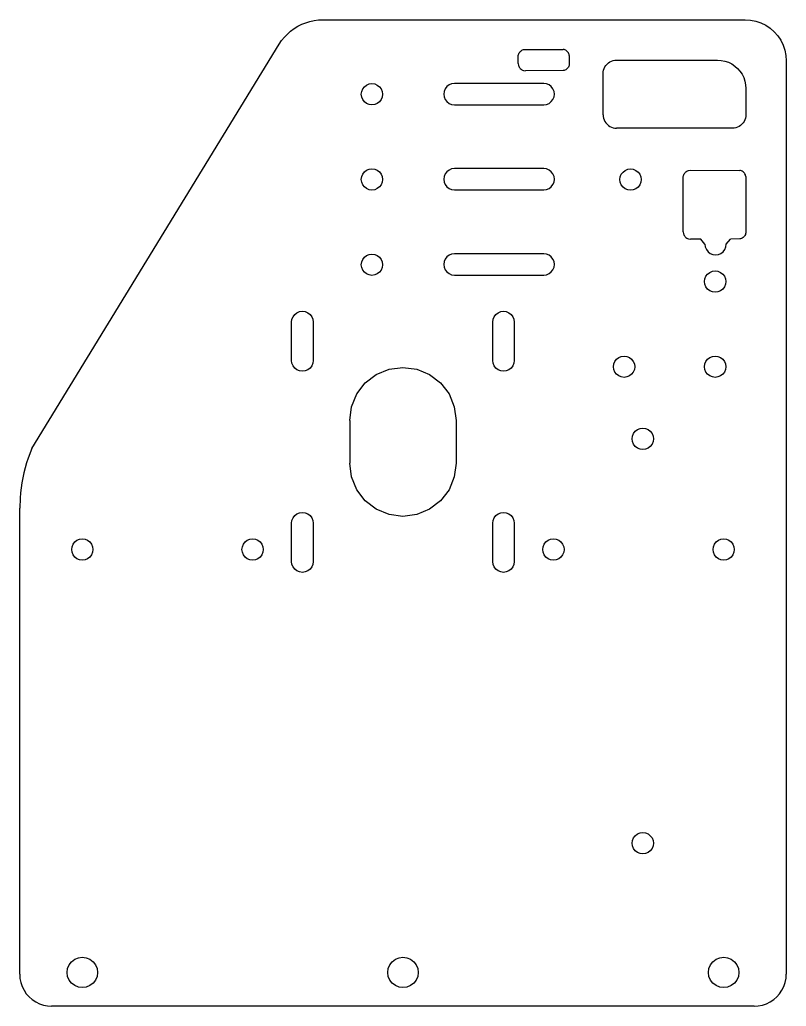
# Model space of a CAD drawing. Extents: x -199 to 199, y -116 to 116.
# Drawn here: x -198.8 to -18.7, y -115.9 to 115.9 of the extents above; entities that cross this region are included whole.
import ezdxf

# ---------------------------------------------------------------- set-up
doc = ezdxf.new("R2010")
doc.units = 0
doc.layers.get('0').update_dxf_attribs({"linetype": 'CONTINUOUS'})

msp = doc.modelspace()

# ---------------------------------------------------------------- linework, layer by layer
at = {"color": 178}
for p, q in [((-135.15, 113.2), (-134.33, 113.81)), ((-134.33, 113.81), (-133.46, 114.35)), ((-133.46, 114.35), (-132.55, 114.81)), ((-132.55, 114.81), (-131.6, 115.19)), ((-131.6, 115.19), (-130.62, 115.49)), ((-130.62, 115.49), (-129.62, 115.71)), ((-129.62, 115.71), (-128.61, 115.84)), ((-128.61, 115.84), (-127.59, 115.88)), ((-127.59, 115.88), (-28.4, 115.88)), ((-28.4, 115.88), (-27.14, 115.8)), ((-27.14, 115.8), (-25.9, 115.56)), ((-25.9, 115.56), (-24.7, 115.15)), ((-24.7, 115.15), (-23.57, 114.59)), ((-23.57, 114.59), (-22.52, 113.89)), ((-22.52, 113.89), (-21.57, 113.05)), ((-137.27, 110.99), (-136.62, 111.79)), ((-136.62, 111.79), (-135.92, 112.53)), ((-135.92, 112.53), (-135.15, 113.2)), ((-21.57, 113.05), (-20.74, 112.1)), ((-20.74, 112.1), (-20.03, 111.05)), ((-195.93, 15.16), (-137.84, 110.14)), ((-137.84, 110.14), (-137.27, 110.99)), ((-20.03, 111.05), (-19.47, 109.92)), ((-19.47, 109.92), (-19.07, 108.72)), ((-81.69, 105.57), (-81.68, 107.47)), ((-81.68, 107.47), (-81.63, 107.69)), ((-81.63, 107.69), (-81.56, 107.9)), ((-81.56, 107.9), (-81.47, 108.09)), ((-81.47, 108.09), (-81.35, 108.27)), ((-81.35, 108.27), (-81.2, 108.44)), ((-81.2, 108.44), (-81.04, 108.58)), ((-81.04, 108.58), (-80.86, 108.7)), ((-80.86, 108.7), (-80.66, 108.8)), ((-80.66, 108.8), (-80.45, 108.87)), ((-80.45, 108.87), (-80.24, 108.91)), ((-80.24, 108.91), (-71.14, 108.91)), ((-70.93, 108.87), (-71.14, 108.91)), ((-70.72, 108.8), (-70.93, 108.87)), ((-70.53, 108.7), (-70.72, 108.8)), ((-70.34, 108.58), (-70.53, 108.7)), ((-70.18, 108.44), (-70.34, 108.58)), ((-70.04, 108.27), (-70.18, 108.44)), ((-69.92, 108.09), (-70.04, 108.27)), ((-69.82, 107.9), (-69.92, 108.09)), ((-69.75, 107.69), (-69.82, 107.9)), ((-69.71, 107.47), (-69.75, 107.69)), ((-69.71, 107.47), (-69.71, 105.36)), ((-19.07, 108.72), (-18.82, 107.48)), ((-18.82, 107.48), (-18.74, 106.22)), ((-81.69, 105.57), (-81.63, 105.14)), ((-81.63, 105.14), (-81.56, 104.94)), ((-81.56, 104.94), (-81.47, 104.74)), ((-81.47, 104.74), (-81.35, 104.56)), ((-81.35, 104.56), (-81.2, 104.39)), ((-81.2, 104.39), (-81.04, 104.25)), ((-70.18, 104.39), (-70.34, 104.25)), ((-70.04, 104.56), (-70.18, 104.39)), ((-69.92, 104.74), (-70.04, 104.56)), ((-69.82, 104.94), (-69.92, 104.74)), ((-69.75, 105.14), (-69.82, 104.94)), ((-69.71, 105.36), (-69.75, 105.14)), ((-61.63, 104.06), (-61.5, 104.45)), ((-61.5, 104.45), (-61.32, 104.82)), ((-61.32, 104.82), (-61.09, 105.16)), ((-61.09, 105.16), (-60.82, 105.47)), ((-60.82, 105.47), (-60.51, 105.74)), ((-60.51, 105.74), (-60.17, 105.96)), ((-60.17, 105.96), (-59.8, 106.15)), ((-59.8, 106.15), (-59.41, 106.28)), ((-59.41, 106.28), (-59.01, 106.36)), ((-59.01, 106.36), (-58.6, 106.38)), ((-58.6, 106.38), (-34.89, 106.38)), ((-34.89, 106.38), (-34.02, 106.33)), ((-34.02, 106.33), (-33.17, 106.16)), ((-33.17, 106.16), (-32.34, 105.88)), ((-32.34, 105.88), (-31.56, 105.49)), ((-31.56, 105.49), (-30.84, 105.01)), ((-30.84, 105.01), (-30.19, 104.44)), ((-30.19, 104.44), (-29.61, 103.78)), ((-18.74, 106.22), (-18.74, -108.33)), ((-81.04, 104.25), (-80.86, 104.13)), ((-80.86, 104.13), (-80.66, 104.03)), ((-80.66, 104.03), (-80.45, 103.96)), ((-80.45, 103.96), (-80.02, 103.91)), ((-71.14, 103.92), (-80.02, 103.91)), ((-70.93, 103.96), (-71.14, 103.92)), ((-70.72, 104.03), (-70.93, 103.96)), ((-70.53, 104.13), (-70.72, 104.03)), ((-70.34, 104.25), (-70.53, 104.13)), ((-61.74, 103.25), (-61.71, 103.66)), ((-61.74, 93.55), (-61.74, 103.25)), ((-61.71, 103.66), (-61.63, 104.06)), ((-29.61, 103.78), (-29.13, 103.06)), ((-29.13, 103.06), (-28.74, 102.28)), ((-28.74, 102.28), (-28.46, 101.46)), ((-118.21, 99.63), (-117.82, 100.15)), ((-117.82, 100.15), (-117.3, 100.54)), ((-117.3, 100.54), (-116.7, 100.79)), ((-116.7, 100.79), (-116.05, 100.88)), ((-116.05, 100.88), (-115.4, 100.79)), ((-115.4, 100.79), (-114.8, 100.54)), ((-114.8, 100.54), (-114.28, 100.15)), ((-114.28, 100.15), (-113.88, 99.63)), ((-98.46, 100.18), (-98.86, 99.66)), ((-97.94, 100.57), (-98.46, 100.18)), ((-97.34, 100.82), (-97.94, 100.57)), ((-96.69, 100.91), (-97.34, 100.82)), ((-75.69, 100.91), (-96.69, 100.91)), ((-75.04, 100.82), (-75.69, 100.91)), ((-74.44, 100.57), (-75.04, 100.82)), ((-73.92, 100.18), (-74.44, 100.57)), ((-73.53, 99.66), (-73.92, 100.18)), ((-28.46, 101.46), (-28.3, 100.6)), ((-28.3, 100.6), (-28.24, 99.74)), ((-28.24, 99.74), (-28.24, 93.55)), ((-118.55, 98.38), (-118.46, 99.03)), ((-118.46, 97.73), (-118.55, 98.38)), ((-118.46, 99.03), (-118.21, 99.63)), ((-118.21, 97.13), (-118.46, 97.73)), ((-113.88, 99.63), (-113.63, 99.03)), ((-113.63, 97.73), (-113.88, 97.13)), ((-113.63, 99.03), (-113.55, 98.38)), ((-113.55, 98.38), (-113.63, 97.73)), ((-99.11, 99.06), (-99.19, 98.41)), ((-99.19, 98.41), (-99.11, 97.76)), ((-98.86, 99.66), (-99.11, 99.06)), ((-99.11, 97.76), (-98.86, 97.16)), ((-73.28, 99.06), (-73.53, 99.66)), ((-73.53, 97.16), (-73.28, 97.76)), ((-73.19, 98.41), (-73.28, 99.06)), ((-73.28, 97.76), (-73.19, 98.41)), ((-117.82, 96.61), (-118.21, 97.13)), ((-117.3, 96.21), (-117.82, 96.61)), ((-116.7, 95.96), (-117.3, 96.21)), ((-116.05, 95.88), (-116.7, 95.96)), ((-115.4, 95.96), (-116.05, 95.88)), ((-114.8, 96.21), (-115.4, 95.96)), ((-114.28, 96.61), (-114.8, 96.21)), ((-113.88, 97.13), (-114.28, 96.61)), ((-98.86, 97.16), (-98.46, 96.64)), ((-98.46, 96.64), (-97.94, 96.24)), ((-97.94, 96.24), (-97.34, 95.99)), ((-97.34, 95.99), (-96.69, 95.91)), ((-96.69, 95.91), (-75.69, 95.91)), ((-75.69, 95.91), (-75.04, 95.99)), ((-75.04, 95.99), (-74.44, 96.24)), ((-74.44, 96.24), (-73.92, 96.64)), ((-73.92, 96.64), (-73.53, 97.16)), ((-61.74, 93.55), (-61.71, 93.14)), ((-61.71, 93.14), (-61.63, 92.74)), ((-61.63, 92.74), (-61.5, 92.35)), ((-28.35, 92.74), (-28.48, 92.35)), ((-28.27, 93.14), (-28.35, 92.74)), ((-28.24, 93.55), (-28.27, 93.14)), ((-61.5, 92.35), (-61.32, 91.98)), ((-61.32, 91.98), (-61.09, 91.64)), ((-61.09, 91.64), (-60.82, 91.33)), ((-60.82, 91.33), (-60.51, 91.06)), ((-60.51, 91.06), (-60.17, 90.83)), ((-60.17, 90.83), (-59.8, 90.65)), ((-59.8, 90.65), (-59.41, 90.52)), ((-59.41, 90.52), (-59.01, 90.44)), ((-59.01, 90.44), (-58.6, 90.41)), ((-31.37, 90.41), (-58.6, 90.41)), ((-30.96, 90.44), (-31.37, 90.41)), ((-30.56, 90.52), (-30.96, 90.44)), ((-30.17, 90.65), (-30.56, 90.52)), ((-29.81, 90.83), (-30.17, 90.65)), ((-29.47, 91.06), (-29.81, 90.83)), ((-29.16, 91.33), (-29.47, 91.06)), ((-28.89, 91.64), (-29.16, 91.33)), ((-28.66, 91.98), (-28.89, 91.64)), ((-28.48, 92.35), (-28.66, 91.98)), ((-118.55, 78.38), (-118.46, 79.03)), ((-118.46, 79.03), (-118.21, 79.63)), ((-118.21, 79.63), (-117.82, 80.15)), ((-117.82, 80.15), (-117.3, 80.54)), ((-117.3, 80.54), (-116.7, 80.79)), ((-116.7, 80.79), (-116.05, 80.88)), ((-116.05, 80.88), (-115.4, 80.79)), ((-115.4, 80.79), (-114.8, 80.54)), ((-114.8, 80.54), (-114.28, 80.15)), ((-114.28, 80.15), (-113.88, 79.63)), ((-113.88, 79.63), (-113.63, 79.03)), ((-113.63, 79.03), (-113.55, 78.38)), ((-99.11, 79.06), (-99.19, 78.41)), ((-98.86, 79.66), (-99.11, 79.06)), ((-98.46, 80.18), (-98.86, 79.66)), ((-97.94, 80.57), (-98.46, 80.18)), ((-97.34, 80.82), (-97.94, 80.57)), ((-96.69, 80.91), (-97.34, 80.82)), ((-75.69, 80.91), (-96.69, 80.91)), ((-75.04, 80.82), (-75.69, 80.91)), ((-74.44, 80.57), (-75.04, 80.82)), ((-73.92, 80.18), (-74.44, 80.57)), ((-73.53, 79.66), (-73.92, 80.18)), ((-73.28, 79.06), (-73.53, 79.66)), ((-73.19, 78.41), (-73.28, 79.06)), ((-57.81, 78.33), (-57.73, 78.98)), ((-57.73, 78.98), (-57.48, 79.58)), ((-57.48, 79.58), (-57.08, 80.1)), ((-57.08, 80.1), (-56.56, 80.5)), ((-56.56, 80.5), (-55.96, 80.75)), ((-55.96, 80.75), (-55.31, 80.83)), ((-55.31, 80.83), (-54.67, 80.75)), ((-54.67, 80.75), (-54.06, 80.5)), ((-54.06, 80.5), (-53.55, 80.1)), ((-53.55, 80.1), (-53.15, 79.58)), ((-53.15, 79.58), (-52.9, 78.98)), ((-52.9, 78.98), (-52.81, 78.33)), ((-42.94, 66.03), (-42.93, 78.89)), ((-42.93, 78.89), (-42.88, 79.28)), ((-42.88, 79.28), (-42.81, 79.48)), ((-42.81, 79.48), (-42.72, 79.68)), ((-42.72, 79.68), (-42.59, 79.86)), ((-42.59, 79.86), (-42.45, 80.02)), ((-42.45, 80.02), (-42.29, 80.17)), ((-42.29, 80.17), (-42.11, 80.29)), ((-42.11, 80.29), (-41.91, 80.39)), ((-41.91, 80.39), (-41.7, 80.46)), ((-41.7, 80.46), (-41.27, 80.51)), ((-41.27, 80.51), (-29.68, 80.5)), ((-29.46, 80.46), (-29.68, 80.5)), ((-29.25, 80.39), (-29.46, 80.46)), ((-29.06, 80.29), (-29.25, 80.39)), ((-28.88, 80.17), (-29.06, 80.29)), ((-28.71, 80.02), (-28.88, 80.17)), ((-28.57, 79.86), (-28.71, 80.02)), ((-28.45, 79.68), (-28.57, 79.86)), ((-28.35, 79.48), (-28.45, 79.68)), ((-28.28, 79.28), (-28.35, 79.48)), ((-28.24, 79.06), (-28.28, 79.28)), ((-28.24, 79.06), (-28.24, 65.81)), ((-118.46, 77.73), (-118.55, 78.38)), ((-118.21, 77.13), (-118.46, 77.73)), ((-117.82, 76.61), (-118.21, 77.13)), ((-117.3, 76.21), (-117.82, 76.61)), ((-114.28, 76.61), (-114.8, 76.21)), ((-113.88, 77.13), (-114.28, 76.61)), ((-113.63, 77.73), (-113.88, 77.13)), ((-113.55, 78.38), (-113.63, 77.73)), ((-99.19, 78.41), (-99.11, 77.76)), ((-99.11, 77.76), (-98.86, 77.16)), ((-98.86, 77.16), (-98.46, 76.64)), ((-98.46, 76.64), (-97.94, 76.24)), ((-74.44, 76.24), (-73.92, 76.64)), ((-73.92, 76.64), (-73.53, 77.16)), ((-73.53, 77.16), (-73.28, 77.76)), ((-73.28, 77.76), (-73.19, 78.41)), ((-57.73, 77.69), (-57.81, 78.33)), ((-57.48, 77.08), (-57.73, 77.69)), ((-57.08, 76.57), (-57.48, 77.08)), ((-56.56, 76.17), (-57.08, 76.57)), ((-53.55, 76.57), (-54.06, 76.17)), ((-53.15, 77.08), (-53.55, 76.57)), ((-52.9, 77.69), (-53.15, 77.08)), ((-52.81, 78.33), (-52.9, 77.69)), ((-116.7, 75.96), (-117.3, 76.21)), ((-116.05, 75.88), (-116.7, 75.96)), ((-115.4, 75.96), (-116.05, 75.88)), ((-114.8, 76.21), (-115.4, 75.96)), ((-97.94, 76.24), (-97.34, 75.99)), ((-97.34, 75.99), (-96.69, 75.91)), ((-96.69, 75.91), (-75.69, 75.91)), ((-75.69, 75.91), (-75.04, 75.99)), ((-75.04, 75.99), (-74.44, 76.24)), ((-55.96, 75.92), (-56.56, 76.17)), ((-55.31, 75.83), (-55.96, 75.92)), ((-54.67, 75.92), (-55.31, 75.83)), ((-54.06, 76.17), (-54.67, 75.92)), ((-42.94, 66.03), (-42.88, 65.6)), ((-42.88, 65.6), (-42.81, 65.39)), ((-42.81, 65.39), (-42.72, 65.2)), ((-42.72, 65.2), (-42.59, 65.01)), ((-42.59, 65.01), (-42.45, 64.85)), ((-28.57, 65.01), (-28.71, 64.85)), ((-28.45, 65.2), (-28.57, 65.01)), ((-28.35, 65.39), (-28.45, 65.2)), ((-28.28, 65.6), (-28.35, 65.39)), ((-28.24, 65.81), (-28.28, 65.6)), ((-42.45, 64.85), (-42.29, 64.71)), ((-42.29, 64.71), (-42.11, 64.59)), ((-42.11, 64.59), (-41.91, 64.49)), ((-41.91, 64.49), (-41.7, 64.42)), ((-41.7, 64.42), (-41.27, 64.36)), ((-38.8, 64.36), (-41.27, 64.36)), ((-37.83, 63.15), (-38.8, 64.36)), ((-37.83, 63.15), (-37.75, 62.5)), ((-32.92, 62.5), (-32.83, 63.15)), ((-32.83, 63.15), (-31.86, 64.37)), ((-29.68, 64.38), (-31.86, 64.37)), ((-29.46, 64.42), (-29.68, 64.38)), ((-29.25, 64.49), (-29.46, 64.42)), ((-29.06, 64.59), (-29.25, 64.49)), ((-28.88, 64.71), (-29.06, 64.59)), ((-28.71, 64.85), (-28.88, 64.71)), ((-117.82, 60.1), (-117.3, 60.5)), ((-117.3, 60.5), (-116.7, 60.74)), ((-116.7, 60.74), (-116.05, 60.83)), ((-116.05, 60.83), (-115.4, 60.74)), ((-115.4, 60.74), (-114.8, 60.5)), ((-114.8, 60.5), (-114.28, 60.1)), ((-97.94, 60.57), (-98.46, 60.18)), ((-97.34, 60.82), (-97.94, 60.57)), ((-96.69, 60.91), (-97.34, 60.82)), ((-75.69, 60.91), (-96.69, 60.91)), ((-75.04, 60.82), (-75.69, 60.91)), ((-74.44, 60.57), (-75.04, 60.82)), ((-73.92, 60.18), (-74.44, 60.57)), ((-37.75, 62.5), (-37.5, 61.9)), ((-37.5, 61.9), (-37.1, 61.38)), ((-37.1, 61.38), (-36.58, 60.99)), ((-36.58, 60.99), (-35.98, 60.74)), ((-35.98, 60.74), (-35.33, 60.65)), ((-35.33, 60.65), (-34.68, 60.74)), ((-34.68, 60.74), (-34.08, 60.99)), ((-34.08, 60.99), (-33.56, 61.38)), ((-33.56, 61.38), (-33.17, 61.9)), ((-33.17, 61.9), (-32.92, 62.5)), ((-118.55, 58.33), (-118.46, 58.98)), ((-118.46, 57.68), (-118.55, 58.33)), ((-118.46, 58.98), (-118.21, 59.58)), ((-118.21, 59.58), (-117.82, 60.1)), ((-114.28, 60.1), (-113.88, 59.58)), ((-113.88, 59.58), (-113.63, 58.98)), ((-113.63, 58.98), (-113.55, 58.33)), ((-113.55, 58.33), (-113.63, 57.68)), ((-99.11, 59.06), (-99.19, 58.41)), ((-99.19, 58.41), (-99.11, 57.76)), ((-98.86, 59.66), (-99.11, 59.06)), ((-98.46, 60.18), (-98.86, 59.66)), ((-73.53, 59.66), (-73.92, 60.18)), ((-73.28, 59.06), (-73.53, 59.66)), ((-73.19, 58.41), (-73.28, 59.06)), ((-73.28, 57.76), (-73.19, 58.41)), ((-118.21, 57.08), (-118.46, 57.68)), ((-117.82, 56.56), (-118.21, 57.08)), ((-117.3, 56.16), (-117.82, 56.56)), ((-116.7, 55.92), (-117.3, 56.16)), ((-116.05, 55.83), (-116.7, 55.92)), ((-115.4, 55.92), (-116.05, 55.83)), ((-114.8, 56.16), (-115.4, 55.92)), ((-114.28, 56.56), (-114.8, 56.16)), ((-113.88, 57.08), (-114.28, 56.56)), ((-113.63, 57.68), (-113.88, 57.08)), ((-99.11, 57.76), (-98.86, 57.16)), ((-98.86, 57.16), (-98.46, 56.64)), ((-98.46, 56.64), (-97.94, 56.24)), ((-97.94, 56.24), (-97.34, 55.99)), ((-97.34, 55.99), (-96.69, 55.91)), ((-96.69, 55.91), (-75.69, 55.91)), ((-75.69, 55.91), (-75.04, 55.99)), ((-75.04, 55.99), (-74.44, 56.24)), ((-74.44, 56.24), (-73.92, 56.64)), ((-73.92, 56.64), (-73.53, 57.16)), ((-73.53, 57.16), (-73.28, 57.76)), ((-37.6, 55.62), (-37.21, 56.14)), ((-37.21, 56.14), (-36.69, 56.54)), ((-36.69, 56.54), (-36.09, 56.79)), ((-36.09, 56.79), (-35.44, 56.87)), ((-35.44, 56.87), (-34.79, 56.79)), ((-34.79, 56.79), (-34.19, 56.54)), ((-34.19, 56.54), (-33.67, 56.14)), ((-33.67, 56.14), (-33.27, 55.62)), ((-37.94, 54.37), (-37.85, 55.02)), ((-37.85, 53.73), (-37.94, 54.37)), ((-37.85, 55.02), (-37.6, 55.62)), ((-37.6, 53.12), (-37.85, 53.73)), ((-33.27, 55.62), (-33.02, 55.02)), ((-33.02, 53.73), (-33.27, 53.12)), ((-33.02, 55.02), (-32.94, 54.37)), ((-32.94, 54.37), (-33.02, 53.73)), ((-37.21, 52.61), (-37.6, 53.12)), ((-36.69, 52.21), (-37.21, 52.61)), ((-36.09, 51.96), (-36.69, 52.21)), ((-35.44, 51.87), (-36.09, 51.96)), ((-34.79, 51.96), (-35.44, 51.87)), ((-34.19, 52.21), (-34.79, 51.96)), ((-33.67, 52.61), (-34.19, 52.21)), ((-33.27, 53.12), (-33.67, 52.61)), ((-134.59, 46.11), (-134.19, 46.64)), ((-134.19, 46.64), (-133.66, 47.04)), ((-133.66, 47.04), (-133.05, 47.3)), ((-133.05, 47.3), (-132.39, 47.38)), ((-132.39, 47.38), (-131.73, 47.3)), ((-131.73, 47.3), (-131.12, 47.04)), ((-131.12, 47.04), (-130.6, 46.64)), ((-130.6, 46.64), (-130.19, 46.11)), ((-87.35, 46.11), (-86.94, 46.64)), ((-86.94, 46.64), (-86.42, 47.04)), ((-86.42, 47.04), (-85.81, 47.3)), ((-85.81, 47.3), (-85.15, 47.38)), ((-85.15, 47.38), (-84.49, 47.3)), ((-84.49, 47.3), (-83.88, 47.04)), ((-83.88, 47.04), (-83.35, 46.64)), ((-83.35, 46.64), (-82.95, 46.11)), ((-134.93, 44.84), (-134.85, 45.5)), ((-134.93, 35.84), (-134.93, 44.84)), ((-134.85, 45.5), (-134.59, 46.11)), ((-130.19, 46.11), (-129.94, 45.5)), ((-129.94, 45.5), (-129.85, 44.84)), ((-129.85, 44.84), (-129.85, 35.84)), ((-87.69, 44.84), (-87.6, 45.5)), ((-87.69, 35.84), (-87.69, 44.84)), ((-87.6, 45.5), (-87.35, 46.11)), ((-82.95, 46.11), (-82.69, 45.5)), ((-82.69, 45.5), (-82.61, 44.84)), ((-82.61, 44.84), (-82.61, 35.84)), ((-134.85, 35.19), (-134.93, 35.84)), ((-134.59, 34.57), (-134.85, 35.19)), ((-129.94, 35.19), (-130.19, 34.57)), ((-129.85, 35.84), (-129.94, 35.19)), ((-87.6, 35.19), (-87.69, 35.84)), ((-87.35, 34.57), (-87.6, 35.19)), ((-82.69, 35.19), (-82.95, 34.57)), ((-82.61, 35.84), (-82.69, 35.19)), ((-59.33, 34.37), (-59.24, 35.02)), ((-59.24, 35.02), (-59, 35.62)), ((-59, 35.62), (-58.6, 36.14)), ((-58.6, 36.14), (-58.08, 36.54)), ((-58.08, 36.54), (-57.48, 36.79)), ((-57.48, 36.79), (-56.83, 36.87)), ((-56.83, 36.87), (-56.18, 36.79)), ((-56.18, 36.79), (-55.58, 36.54)), ((-55.58, 36.54), (-55.06, 36.14)), ((-55.06, 36.14), (-54.66, 35.62)), ((-54.66, 35.62), (-54.42, 35.02)), ((-54.42, 35.02), (-54.33, 34.37)), ((-37.94, 34.37), (-37.85, 35.02)), ((-37.85, 35.02), (-37.6, 35.62)), ((-37.6, 35.62), (-37.21, 36.14)), ((-37.21, 36.14), (-36.69, 36.54)), ((-36.69, 36.54), (-36.09, 36.79)), ((-36.09, 36.79), (-35.44, 36.87)), ((-35.44, 36.87), (-34.79, 36.79)), ((-34.79, 36.79), (-34.19, 36.54)), ((-34.19, 36.54), (-33.67, 36.14)), ((-33.67, 36.14), (-33.27, 35.62)), ((-33.27, 35.62), (-33.02, 35.02)), ((-33.02, 35.02), (-32.94, 34.37)), ((-134.19, 34.05), (-134.59, 34.57)), ((-133.66, 33.64), (-134.19, 34.05)), ((-133.05, 33.39), (-133.66, 33.64)), ((-132.39, 33.3), (-133.05, 33.39)), ((-131.73, 33.39), (-132.39, 33.3)), ((-131.12, 33.64), (-131.73, 33.39)), ((-130.6, 34.05), (-131.12, 33.64)), ((-130.19, 34.57), (-130.6, 34.05)), ((-117.62, 30.55), (-115.03, 32.54)), ((-115.03, 32.54), (-112.01, 33.79)), ((-112.01, 33.79), (-108.78, 34.21)), ((-108.78, 34.21), (-105.54, 33.79)), ((-105.54, 33.79), (-102.53, 32.54)), ((-102.53, 32.54), (-99.94, 30.55)), ((-86.94, 34.05), (-87.35, 34.57)), ((-86.42, 33.64), (-86.94, 34.05)), ((-85.81, 33.39), (-86.42, 33.64)), ((-85.15, 33.3), (-85.81, 33.39)), ((-84.49, 33.39), (-85.15, 33.3)), ((-83.88, 33.64), (-84.49, 33.39)), ((-83.35, 34.05), (-83.88, 33.64)), ((-82.95, 34.57), (-83.35, 34.05)), ((-59.24, 33.73), (-59.33, 34.37)), ((-59, 33.12), (-59.24, 33.73)), ((-58.6, 32.61), (-59, 33.12)), ((-58.08, 32.21), (-58.6, 32.61)), ((-55.06, 32.61), (-55.58, 32.21)), ((-54.66, 33.12), (-55.06, 32.61)), ((-54.42, 33.73), (-54.66, 33.12)), ((-54.33, 34.37), (-54.42, 33.73)), ((-37.85, 33.73), (-37.94, 34.37)), ((-37.6, 33.12), (-37.85, 33.73)), ((-37.21, 32.61), (-37.6, 33.12)), ((-36.69, 32.21), (-37.21, 32.61)), ((-33.67, 32.61), (-34.19, 32.21)), ((-33.27, 33.12), (-33.67, 32.61)), ((-33.02, 33.73), (-33.27, 33.12)), ((-32.94, 34.37), (-33.02, 33.73)), ((-119.6, 27.96), (-117.62, 30.55)), ((-99.94, 30.55), (-97.95, 27.96)), ((-57.48, 31.96), (-58.08, 32.21)), ((-56.83, 31.87), (-57.48, 31.96)), ((-56.18, 31.96), (-56.83, 31.87)), ((-55.58, 32.21), (-56.18, 31.96)), ((-36.09, 31.96), (-36.69, 32.21)), ((-35.44, 31.87), (-36.09, 31.96)), ((-34.79, 31.96), (-35.44, 31.87)), ((-34.19, 32.21), (-34.79, 31.96)), ((-120.85, 24.95), (-119.6, 27.96)), ((-97.95, 27.96), (-96.71, 24.95)), ((-121.28, 21.71), (-120.85, 24.95)), ((-96.71, 24.95), (-96.28, 21.71)), ((-121.28, 21.71), (-121.28, 11.71)), ((-96.28, 21.71), (-96.28, 11.71)), ((-54.85, 18.07), (-54.6, 18.68)), ((-54.6, 18.68), (-54.21, 19.19)), ((-54.21, 19.19), (-53.69, 19.59)), ((-53.69, 19.59), (-53.09, 19.84)), ((-53.09, 19.84), (-52.44, 19.93)), ((-52.44, 19.93), (-51.79, 19.84)), ((-51.79, 19.84), (-51.19, 19.59)), ((-51.19, 19.59), (-50.67, 19.19)), ((-50.67, 19.19), (-50.27, 18.68)), ((-50.27, 18.68), (-50.02, 18.07)), ((-54.94, 17.43), (-54.85, 18.07)), ((-54.85, 16.78), (-54.94, 17.43)), ((-54.6, 16.18), (-54.85, 16.78)), ((-50.02, 16.78), (-50.27, 16.18)), ((-50.02, 18.07), (-49.94, 17.43)), ((-49.94, 17.43), (-50.02, 16.78)), ((-195.93, 15.16), (-196.79, 12.92)), ((-54.21, 15.66), (-54.6, 16.18)), ((-53.69, 15.26), (-54.21, 15.66)), ((-53.09, 15.01), (-53.69, 15.26)), ((-52.44, 14.93), (-53.09, 15.01)), ((-51.79, 15.01), (-52.44, 14.93)), ((-51.19, 15.26), (-51.79, 15.01)), ((-50.67, 15.66), (-51.19, 15.26)), ((-50.27, 16.18), (-50.67, 15.66)), ((-197.17, 11.77), (-197.5, 10.62)), ((-196.79, 12.92), (-197.17, 11.77)), ((-120.85, 8.48), (-121.28, 11.71)), ((-96.28, 11.71), (-96.71, 8.48)), ((-197.8, 9.45), (-198.06, 8.28)), ((-197.5, 10.62), (-197.8, 9.45)), ((-198.28, 7.1), (-198.46, 5.91)), ((-198.06, 8.28), (-198.28, 7.1)), ((-119.6, 5.46), (-120.85, 8.48)), ((-96.71, 8.48), (-97.95, 5.46)), ((-198.6, 4.71), (-198.7, 3.51)), ((-198.46, 5.91), (-198.6, 4.71)), ((-117.62, 2.88), (-119.6, 5.46)), ((-97.95, 5.46), (-99.94, 2.88)), ((-198.7, 3.51), (-198.78, 1.11)), ((-115.03, 0.89), (-117.62, 2.88)), ((-99.94, 2.88), (-102.53, 0.89)), ((-198.78, -108.38), (-198.78, 1.11)), ((-133.66, -0.2), (-133.05, 0.05)), ((-133.05, 0.05), (-132.39, 0.14)), ((-132.39, 0.14), (-131.73, 0.05)), ((-131.73, 0.05), (-131.12, -0.2)), ((-112.01, -0.36), (-115.03, 0.89)), ((-102.53, 0.89), (-105.54, -0.36)), ((-86.42, -0.2), (-85.81, 0.05)), ((-85.81, 0.05), (-85.15, 0.14)), ((-85.15, 0.14), (-84.49, 0.05)), ((-84.49, 0.05), (-83.88, -0.2)), ((-134.93, -2.4), (-134.85, -1.74)), ((-134.85, -1.74), (-134.59, -1.13)), ((-134.59, -1.13), (-134.19, -0.6)), ((-134.19, -0.6), (-133.66, -0.2)), ((-131.12, -0.2), (-130.6, -0.6)), ((-130.6, -0.6), (-130.19, -1.13)), ((-130.19, -1.13), (-129.94, -1.74)), ((-129.94, -1.74), (-129.85, -2.4)), ((-108.78, -0.79), (-112.01, -0.36)), ((-105.54, -0.36), (-108.78, -0.79)), ((-87.69, -2.4), (-87.6, -1.74)), ((-87.6, -1.74), (-87.35, -1.13)), ((-87.35, -1.13), (-86.94, -0.6)), ((-86.94, -0.6), (-86.42, -0.2)), ((-83.88, -0.2), (-83.35, -0.6)), ((-83.35, -0.6), (-82.95, -1.13)), ((-82.95, -1.13), (-82.69, -1.74)), ((-82.69, -1.74), (-82.61, -2.4)), ((-134.93, -11.4), (-134.93, -2.4)), ((-129.85, -2.4), (-129.85, -11.4)), ((-87.69, -11.4), (-87.69, -2.4)), ((-82.61, -2.4), (-82.61, -11.4)), ((-186.24, -7.33), (-185.85, -6.81)), ((-185.85, -6.81), (-185.33, -6.42)), ((-185.33, -6.42), (-184.73, -6.17)), ((-184.73, -6.17), (-184.08, -6.08)), ((-184.08, -6.08), (-183.43, -6.17)), ((-183.43, -6.17), (-182.83, -6.42)), ((-182.83, -6.42), (-182.31, -6.81)), ((-182.31, -6.81), (-181.91, -7.33)), ((-146.24, -7.33), (-145.85, -6.81)), ((-145.85, -6.81), (-145.33, -6.42)), ((-145.33, -6.42), (-144.73, -6.17)), ((-144.73, -6.17), (-144.08, -6.08)), ((-144.08, -6.08), (-143.43, -6.17)), ((-143.43, -6.17), (-142.83, -6.42)), ((-142.83, -6.42), (-142.31, -6.81)), ((-142.31, -6.81), (-141.91, -7.33)), ((-75.6, -7.33), (-75.21, -6.81)), ((-75.21, -6.81), (-74.69, -6.42)), ((-74.69, -6.42), (-74.09, -6.17)), ((-74.09, -6.17), (-73.44, -6.08)), ((-73.44, -6.08), (-72.79, -6.17)), ((-72.79, -6.17), (-72.19, -6.42)), ((-72.19, -6.42), (-71.67, -6.81)), ((-71.67, -6.81), (-71.27, -7.33)), ((-35.6, -7.33), (-35.21, -6.81)), ((-35.21, -6.81), (-34.69, -6.42)), ((-34.69, -6.42), (-34.09, -6.17)), ((-34.09, -6.17), (-33.44, -6.08)), ((-33.44, -6.08), (-32.79, -6.17)), ((-32.79, -6.17), (-32.19, -6.42)), ((-32.19, -6.42), (-31.67, -6.81)), ((-31.67, -6.81), (-31.27, -7.33)), ((-186.58, -8.58), (-186.49, -7.93)), ((-186.49, -9.23), (-186.58, -8.58)), ((-186.49, -7.93), (-186.24, -7.33)), ((-186.24, -9.83), (-186.49, -9.23)), ((-181.91, -7.33), (-181.66, -7.93)), ((-181.66, -9.23), (-181.91, -9.83)), ((-181.66, -7.93), (-181.58, -8.58)), ((-181.58, -8.58), (-181.66, -9.23)), ((-146.58, -8.58), (-146.49, -7.93)), ((-146.49, -9.23), (-146.58, -8.58)), ((-146.49, -7.93), (-146.24, -7.33)), ((-146.24, -9.83), (-146.49, -9.23)), ((-141.91, -7.33), (-141.66, -7.93)), ((-141.66, -9.23), (-141.91, -9.83)), ((-141.66, -7.93), (-141.58, -8.58)), ((-141.58, -8.58), (-141.66, -9.23)), ((-75.94, -8.58), (-75.85, -7.93)), ((-75.85, -9.23), (-75.94, -8.58)), ((-75.85, -7.93), (-75.6, -7.33)), ((-75.6, -9.83), (-75.85, -9.23)), ((-71.27, -7.33), (-71.02, -7.93)), ((-71.02, -9.23), (-71.27, -9.83)), ((-71.02, -7.93), (-70.94, -8.58)), ((-70.94, -8.58), (-71.02, -9.23)), ((-35.94, -8.58), (-35.85, -7.93)), ((-35.85, -9.23), (-35.94, -8.58)), ((-35.85, -7.93), (-35.6, -7.33)), ((-35.6, -9.83), (-35.85, -9.23)), ((-31.27, -7.33), (-31.02, -7.93)), ((-31.02, -9.23), (-31.27, -9.83)), ((-31.02, -7.93), (-30.94, -8.58)), ((-30.94, -8.58), (-31.02, -9.23)), ((-185.85, -10.35), (-186.24, -9.83)), ((-185.33, -10.75), (-185.85, -10.35)), ((-184.73, -10.99), (-185.33, -10.75)), ((-184.08, -11.08), (-184.73, -10.99)), ((-183.43, -10.99), (-184.08, -11.08)), ((-182.83, -10.75), (-183.43, -10.99)), ((-182.31, -10.35), (-182.83, -10.75)), ((-181.91, -9.83), (-182.31, -10.35)), ((-145.85, -10.35), (-146.24, -9.83)), ((-145.33, -10.75), (-145.85, -10.35)), ((-144.73, -10.99), (-145.33, -10.75)), ((-144.08, -11.08), (-144.73, -10.99)), ((-143.43, -10.99), (-144.08, -11.08)), ((-142.83, -10.75), (-143.43, -10.99)), ((-142.31, -10.35), (-142.83, -10.75)), ((-141.91, -9.83), (-142.31, -10.35)), ((-134.85, -12.06), (-134.93, -11.4)), ((-129.85, -11.4), (-129.94, -12.06)), ((-87.6, -12.06), (-87.69, -11.4)), ((-82.61, -11.4), (-82.69, -12.06)), ((-75.21, -10.35), (-75.6, -9.83)), ((-74.69, -10.75), (-75.21, -10.35)), ((-74.09, -10.99), (-74.69, -10.75)), ((-73.44, -11.08), (-74.09, -10.99)), ((-72.79, -10.99), (-73.44, -11.08)), ((-72.19, -10.75), (-72.79, -10.99)), ((-71.67, -10.35), (-72.19, -10.75)), ((-71.27, -9.83), (-71.67, -10.35)), ((-35.21, -10.35), (-35.6, -9.83)), ((-34.69, -10.75), (-35.21, -10.35)), ((-34.09, -10.99), (-34.69, -10.75)), ((-33.44, -11.08), (-34.09, -10.99)), ((-32.79, -10.99), (-33.44, -11.08)), ((-32.19, -10.75), (-32.79, -10.99)), ((-31.67, -10.35), (-32.19, -10.75)), ((-31.27, -9.83), (-31.67, -10.35)), ((-134.59, -12.67), (-134.85, -12.06)), ((-134.19, -13.2), (-134.59, -12.67)), ((-133.66, -13.6), (-134.19, -13.2)), ((-133.05, -13.85), (-133.66, -13.6)), ((-132.39, -13.94), (-133.05, -13.85)), ((-131.73, -13.85), (-132.39, -13.94)), ((-131.12, -13.6), (-131.73, -13.85)), ((-130.6, -13.2), (-131.12, -13.6)), ((-130.19, -12.67), (-130.6, -13.2)), ((-129.94, -12.06), (-130.19, -12.67)), ((-87.35, -12.67), (-87.6, -12.06)), ((-86.94, -13.2), (-87.35, -12.67)), ((-86.42, -13.6), (-86.94, -13.2)), ((-85.81, -13.85), (-86.42, -13.6)), ((-85.15, -13.94), (-85.81, -13.85)), ((-84.49, -13.85), (-85.15, -13.94)), ((-83.88, -13.6), (-84.49, -13.85)), ((-83.35, -13.2), (-83.88, -13.6)), ((-82.95, -12.67), (-83.35, -13.2)), ((-82.69, -12.06), (-82.95, -12.67)), ((-54.85, -76.93), (-54.6, -76.32)), ((-54.6, -76.32), (-54.21, -75.81)), ((-54.21, -75.81), (-53.69, -75.41)), ((-53.69, -75.41), (-53.09, -75.16)), ((-53.09, -75.16), (-52.44, -75.07)), ((-52.44, -75.07), (-51.79, -75.16)), ((-51.79, -75.16), (-51.19, -75.41)), ((-51.19, -75.41), (-50.67, -75.81)), ((-50.67, -75.81), (-50.27, -76.32)), ((-50.27, -76.32), (-50.02, -76.93)), ((-54.94, -77.57), (-54.85, -76.93)), ((-54.85, -78.22), (-54.94, -77.57)), ((-54.6, -78.82), (-54.85, -78.22)), ((-50.02, -78.22), (-50.27, -78.82)), ((-50.02, -76.93), (-49.94, -77.57)), ((-49.94, -77.57), (-50.02, -78.22)), ((-54.21, -79.34), (-54.6, -78.82)), ((-53.69, -79.74), (-54.21, -79.34)), ((-53.09, -79.99), (-53.69, -79.74)), ((-52.44, -80.07), (-53.09, -79.99)), ((-51.79, -79.99), (-52.44, -80.07)), ((-51.19, -79.74), (-51.79, -79.99)), ((-50.67, -79.34), (-51.19, -79.74)), ((-50.27, -78.82), (-50.67, -79.34)), ((-187.53, -107.02), (-187.17, -106.16)), ((-187.17, -106.16), (-186.6, -105.42)), ((-186.6, -105.42), (-185.86, -104.85)), ((-185.86, -104.85), (-185, -104.49)), ((-185, -104.49), (-184.08, -104.37)), ((-184.08, -104.37), (-183.16, -104.49)), ((-183.16, -104.49), (-182.3, -104.85)), ((-182.3, -104.85), (-181.56, -105.42)), ((-181.56, -105.42), (-180.99, -106.16)), ((-180.99, -106.16), (-180.63, -107.02)), ((-112.21, -107.02), (-111.85, -106.16)), ((-111.85, -106.16), (-111.28, -105.42)), ((-111.28, -105.42), (-110.54, -104.85)), ((-110.54, -104.85), (-109.68, -104.49)), ((-109.68, -104.49), (-108.76, -104.37)), ((-108.76, -104.37), (-107.84, -104.49)), ((-107.84, -104.49), (-106.98, -104.85)), ((-106.98, -104.85), (-106.24, -105.42)), ((-106.24, -105.42), (-105.67, -106.16)), ((-105.67, -106.16), (-105.31, -107.02)), ((-36.89, -107.02), (-36.53, -106.16)), ((-36.53, -106.16), (-35.96, -105.42)), ((-35.96, -105.42), (-35.22, -104.85)), ((-35.22, -104.85), (-34.36, -104.49)), ((-34.36, -104.49), (-33.44, -104.37)), ((-33.44, -104.37), (-32.52, -104.49)), ((-32.52, -104.49), (-31.66, -104.85)), ((-31.66, -104.85), (-30.92, -105.42)), ((-30.92, -105.42), (-30.35, -106.16)), ((-30.35, -106.16), (-29.99, -107.02)), ((-198.78, -108.38), (-198.72, -109.36)), ((-187.65, -107.94), (-187.53, -107.02)), ((-187.53, -108.87), (-187.65, -107.94)), ((-187.17, -109.73), (-187.53, -108.87)), ((-180.63, -108.87), (-180.99, -109.73)), ((-180.63, -107.02), (-180.51, -107.94)), ((-180.51, -107.94), (-180.63, -108.87)), ((-112.33, -107.94), (-112.21, -107.02)), ((-112.21, -108.87), (-112.33, -107.94)), ((-111.85, -109.73), (-112.21, -108.87)), ((-105.31, -108.87), (-105.67, -109.73)), ((-105.31, -107.02), (-105.19, -107.94)), ((-105.19, -107.94), (-105.31, -108.87)), ((-37.01, -107.94), (-36.89, -107.02)), ((-36.89, -108.87), (-37.01, -107.94)), ((-36.53, -109.73), (-36.89, -108.87)), ((-29.99, -108.87), (-30.35, -109.73)), ((-29.99, -107.02), (-29.87, -107.94)), ((-29.87, -107.94), (-29.99, -108.87)), ((-18.8, -109.32), (-18.74, -108.33)), ((-198.72, -109.36), (-198.52, -110.33)), ((-198.52, -110.33), (-198.21, -111.25)), ((-186.6, -110.46), (-187.17, -109.73)), ((-185.86, -111.03), (-186.6, -110.46)), ((-185, -111.39), (-185.86, -111.03)), ((-182.3, -111.03), (-183.16, -111.39)), ((-181.56, -110.46), (-182.3, -111.03)), ((-180.99, -109.73), (-181.56, -110.46)), ((-111.28, -110.46), (-111.85, -109.73)), ((-110.54, -111.03), (-111.28, -110.46)), ((-109.68, -111.39), (-110.54, -111.03)), ((-106.98, -111.03), (-107.84, -111.39)), ((-106.24, -110.46), (-106.98, -111.03)), ((-105.67, -109.73), (-106.24, -110.46)), ((-35.96, -110.46), (-36.53, -109.73)), ((-35.22, -111.03), (-35.96, -110.46)), ((-34.36, -111.39), (-35.22, -111.03)), ((-31.66, -111.03), (-32.52, -111.39)), ((-30.92, -110.46), (-31.66, -111.03)), ((-30.35, -109.73), (-30.92, -110.46)), ((-19.75, -112.11), (-19.31, -111.22)), ((-19.31, -111.22), (-19, -110.29)), ((-19, -110.29), (-18.8, -109.32)), ((-198.21, -111.25), (-197.77, -112.13)), ((-197.77, -112.13), (-197.23, -112.95)), ((-197.23, -112.95), (-196.58, -113.69)), ((-184.08, -111.51), (-185, -111.39)), ((-183.16, -111.39), (-184.08, -111.51)), ((-108.76, -111.51), (-109.68, -111.39)), ((-107.84, -111.39), (-108.76, -111.51)), ((-33.44, -111.51), (-34.36, -111.39)), ((-32.52, -111.39), (-33.44, -111.51)), ((-20.95, -113.67), (-20.3, -112.93)), ((-20.3, -112.93), (-19.75, -112.11)), ((-196.58, -113.69), (-195.85, -114.33)), ((-195.85, -114.33), (-195.03, -114.88)), ((-195.03, -114.88), (-194.15, -115.31)), ((-194.15, -115.31), (-193.22, -115.63)), ((-193.22, -115.63), (-192.26, -115.82)), ((-192.26, -115.82), (-191.28, -115.88)), ((-26.29, -115.88), (-191.28, -115.88)), ((-26.29, -115.88), (-25.3, -115.82)), ((-25.3, -115.82), (-24.34, -115.63)), ((-24.34, -115.63), (-23.4, -115.31)), ((-23.4, -115.31), (-22.51, -114.87)), ((-22.51, -114.87), (-21.69, -114.32)), ((-21.69, -114.32), (-20.95, -113.67))]:
    msp.add_line(p, q, dxfattribs=at)

doc.saveas('drawing.dxf')
